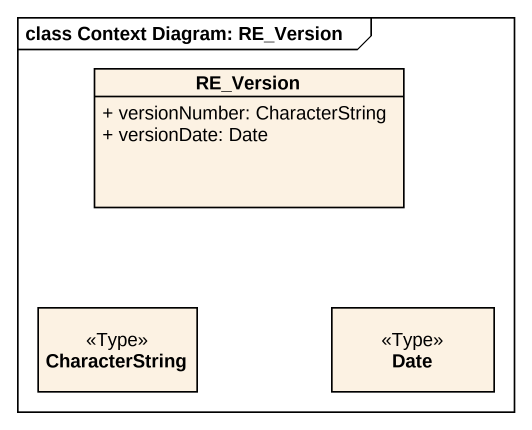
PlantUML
@startuml
mainframe class Context Diagram: RE_Version
hide circle
hide empty members
skinparam classAttributeIconSize 0
class RE_Version {
  + versionNumber: CharacterString
  + versionDate: Date
}
class CharacterString <<Type>>
class Date <<Type>>
@enduml
